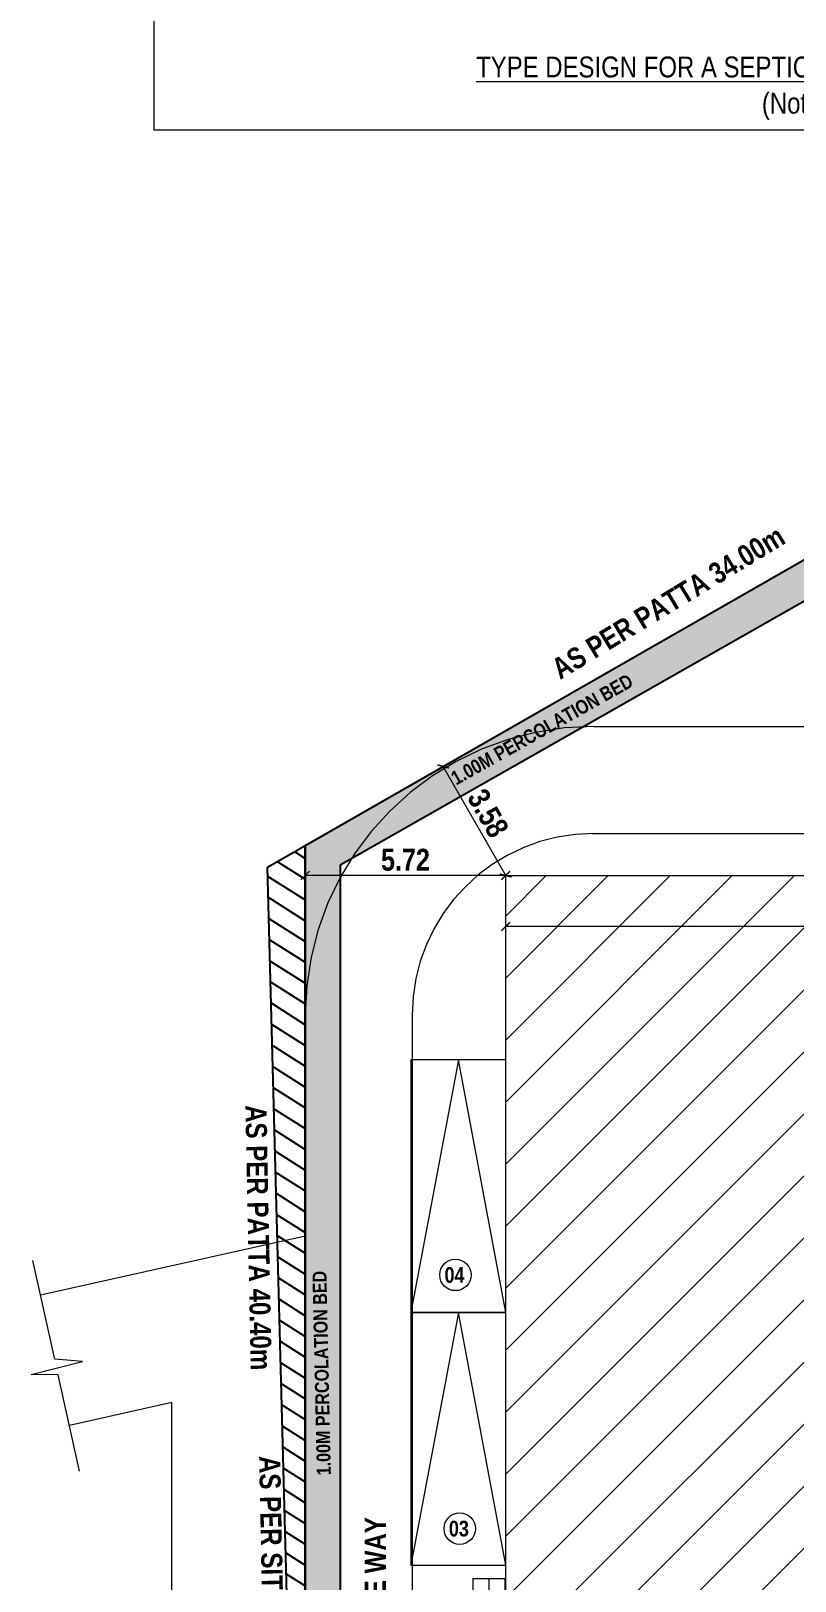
# Model space of a CAD drawing. Header units: metres. Extents: x -1560520 to -1560300, y 43639 to 43729.
# Drawn here: x -1560392.67 to -1560381.78, y 43664.53 to 43686.62 of the extents above; entities that cross this region are included whole.
import ezdxf
from ezdxf.enums import TextEntityAlignment as Align

# ---------------------------------------------------------------- set-up
doc = ezdxf.new("R2010")
doc.units = ezdxf.units.M
doc.header["$LTSCALE"] = 750
doc.header["$MEASUREMENT"] = 0
doc.header["$PDMODE"] = 35
doc.header["$PDSIZE"] = 50
doc.linetypes.add('( Hidden )', pattern=[0.375, 0.25, -0.125])
doc.layers.get('0').update_dxf_attribs({"lineweight": 5})
doc.layers.get('Defpoints').update_dxf_attribs({"lineweight": 0})
for name, color, linetype in [('BOUNDARY', 7, 'Continuous'), ('BOUNDRY', 6, 'Continuous'), ('CLIENT', 7, 'Continuous'), ('Cmda Text', 7, 'Continuous')]:
    doc.layers.add(name, color=color, linetype=linetype)
doc.layers.add('CAR', color=1, linetype='Continuous', lineweight=13)
doc.layers.add('hatch', color=250, linetype='Continuous', lineweight=5)
doc.styles.add('AP DIM', font='swisscb.ttf')
doc.styles.add('cmda', font='swisscb.ttf')
doc.styles.add('HANDWRITE', font='ARIALN.TTF')
doc.dimstyles.new('DURAI BUI', dxfattribs={"dimtxt": 0.25, "dimasz": 0.1, "dimexe": 0.18, "dimexo": 0.0625, "dimgap": 0.05, "dimtad": 1, "dimzin": 4, "dimdsep": 46, "dimtxsty": 'AP DIM', "dimblk": 'ARCHTICK', "dimcen": 0.09, "dimse1": 1, "dimse2": 1, "dimclrd": 8, "dimclre": 8, "dimclrt": 7, "dimadec": 0, "dimazin": 0, "dimtfac": 1, "dimtofl": 0, "dimtmove": 2, "dimatfit": 3, "dimfxl": 0, "dimtolj": 1, "dimtzin": 0, "dimarcsym": 0})

# ---------------------------------------------------------------- blocks, each defined once
blk = doc.blocks.new('A$C273075A3')
at = {"lineweight": -2, "ltscale": 4}
blk.add_lwpolyline([(-8.387252230160811, 467.5742801420835), (749.0870135274828, 467.5742801420835), (749.0870135274828, -4.229253364541364), (-8.387252230160811, -4.229253364541364)], close=True, dxfattribs=at)
at = {"style": 'HANDWRITE'}
for s, p in [('%%UTYPE DESIGN FOR A SEPTIC TANK 10,000 LITRES  CAPACITY', (161.1400865417599, 23.52375099163919)), ('(Not to Scale)', (311.5733227180281, 4.492229222471451))]:
    blk.add_text(s, height=11.00331377262277, dxfattribs=at).set_placement(p)
blk = doc.blocks.new('_ArchTick')
at = {"color": 0, "linetype": 'ByBlock', "const_width": 0.15}
blk.add_lwpolyline([(-0.5, -0.5), (0.5, 0.5)], dxfattribs=at)
blk = doc.blocks.new('*D195')
at = {"color": 8, "lineweight": -2}
blk.add_line((4.721716623542989, -18.59199048504114), (-22.71028383363682, -18.59199048504114), dxfattribs=at)
at = {"layer": 'Defpoints', "color": 0}
for p in [(-22.71028383363682, -17.13878402153796), (4.721716623542989, -17.13878402153796), (-22.71028383363682, -18.59199048504114)]:
    blk.add_point(p, dxfattribs=at)
at = {"color": 8, "lineweight": -2, "xscale": 0.25, "yscale": 0.25, "zscale": 0.25, "rotation": 180}
blk.add_blockref('_ArchTick', (-22.71028383363682, -18.59199048504114), dxfattribs=at)
at = {"color": 8, "lineweight": -2, "xscale": 0.25, "yscale": 0.25, "zscale": 0.25}
blk.add_blockref('_ArchTick', (4.721716623542989, -18.59199048504114), dxfattribs=at)
at = {"color": 7, "insert": (-8.994283605046913, -18.14657652400217), "char_height": 0.625, "attachment_point": 5, "style": 'AP DIM'}
blk.add_mtext('\\A1;27.43', dxfattribs=at)
blk = doc.blocks.new('*D200')
at = {"color": 8, "lineweight": -2}
blk.add_line((-22.71028383363696, -17.13878402153804), (-24.49183315378596, -14.02842770674177), dxfattribs=at)
at = {"layer": 'Defpoints', "color": 0}
for p in [(-24.49183315378582, -14.02842770674169), (-24.49183315378596, -14.02842770674177), (-22.71028383363682, -17.13878402153796)]:
    blk.add_point(p, dxfattribs=at)
at = {"color": 8, "lineweight": -2, "xscale": 0.25, "yscale": 0.25, "zscale": 0.25}
for p, rotation in [((-24.49183315378596, -14.02842770674177), 119.8032105888549), ((-22.71028383363696, -17.13878402153804), 299.8032105888548)]:
    blk.add_blockref('_ArchTick', p, dxfattribs=dict(at, rotation=rotation))
at = {"color": 7, "insert": (-23.21420388418122, -15.36202335176777), "char_height": 0.625, "attachment_point": 5, "rotation": 299.803210588855, "style": 'AP DIM'}
blk.add_mtext('\\A1;3.58', dxfattribs=at)
blk = doc.blocks.new('*D201')
at = {"color": 8, "lineweight": -2}
blk.add_line((-22.71028383363682, -17.13878402153796), (-28.42528383363697, -17.13878402153796), dxfattribs=at)
at = {"layer": 'Defpoints', "color": 0}
for p in [(-28.42528383363697, -17.13878402153796), (-28.42528383363697, -17.13878402153796), (-22.71028383363682, -17.13878402153796)]:
    blk.add_point(p, dxfattribs=at)
at = {"color": 8, "lineweight": -2, "xscale": 0.25, "yscale": 0.25, "zscale": 0.25, "rotation": 180}
blk.add_blockref('_ArchTick', (-28.42528383363697, -17.13878402153796), dxfattribs=at)
at = {"color": 8, "lineweight": -2, "xscale": 0.25, "yscale": 0.25, "zscale": 0.25}
blk.add_blockref('_ArchTick', (-22.71028383363682, -17.13878402153796), dxfattribs=at)
at = {"color": 7, "insert": (-25.5677838336369, -16.69296421634316), "char_height": 0.625, "attachment_point": 5, "style": 'AP DIM'}
blk.add_mtext('\\A1;5.72', dxfattribs=at)
blk = doc.blocks.new('A$C5BB5089D')
at = {"layer": 'CAR'}
for p, q in [((0, 7.200000000000045), (-1.349999999999965, 0)), ((1.350000000000022, 0), (0, 7.200000000000045))]:
    blk.add_line(p, q, dxfattribs=at)
blk.add_lwpolyline([(-1.349999999999965, 0), (1.350000000000022, 0), (1.350000000000022, 7.200000000000045), (-1.349999999999965, 7.200000000000045)], close=True, dxfattribs=at)
blk = doc.blocks.new('A$C3A441366')
at = {"layer": 'BOUNDARY'}
h = blk.add_hatch(dxfattribs=at)
h.set_pattern_fill('ANSI31', color=8, scale=3.999991999999997, angle=102.5581968054167)
h.set_pattern_definition([(147.5581968054167, (390.9502672608958, -197.3900615544833), (-0.2682208019670638, -0.4219675359469555), [])])
h.paths.add_polyline_path([(-28.42528383363697, -57.28253692975591), (-28.42528383363697, -16.28142886650994), (-29.50301952639188, -16.8987341191571)])
at = {"layer": 'BOUNDRY'}
h = blk.add_hatch(dxfattribs=at)
h.set_pattern_fill('HONEY', color=8, scale=2)
h.set_pattern_definition([(0, (-375.258777099391, -442.0379156229286), (0.375, 0.2165063509461096), [0.25, -0.5]), (120, (-375.258777099391, -442.0379156229286), (-0.3749999999999999, 0.2165063509461097), [0.2499999999999999, -0.5]), (59.99999999999999, (-375.258777099391, -442.0379156229286), (1e-16, 0.4330127018922196), [-0.5, 0.25])])
h.paths.add_polyline_path([(1.901968866456286, -6.165697652897503), (10.48462500302844, -23.71650969914674), (8.540829676585641, -41.80876401011254), (6.627398251737302, -59.62882161840048), (7.620569420120318, -59.73552592634793), (11.50972755773728, -23.53642763440143), (2.804267796627981, -5.734492474450348)])
h.paths.add_polyline_path([(-27.42528383363606, -16.84324760212485), (-2.923043799429876, -2.900310768876011), (-3.392747671999301, -1.939805739467485), (-28.42528383363697, -16.28142886650994), (-28.42528383357432, -56.29767001349886), (-27.42528383357433, -56.29767001349886)])
at = {"layer": 'hatch'}
h = blk.add_hatch(dxfattribs=at)
h.set_pattern_fill('ANSI31', color=256, scale=10)
h.set_pattern_definition([(45, (-13.17510187278844, -36.81263344363457), (-0.8838834764831842, 0.8838834764831844), [])])
h.paths.add_polyline_path([(-22.71028383363682, -17.13878402153796), (4.721716623542989, -17.13878402153796), (4.721716623542989, -54.01958402152696), (-22.71028383363682, -54.01958402152672)])
at = {"color": 255, "linetype": '( Hidden )', "ltscale": 5}
for p, q in [((-20.19606855523079, -12.89074016044424), (1.658679532020869, -12.89074016044424)), ((-20.24707151565372, -15.93874016044424), (1.928270058041333, -15.93874016044424)), ((-25.37728383363697, -21.12034016044436), (-25.37728383363697, -59.43091015631773))]:
    blk.add_line(p, q, dxfattribs=at)
at = {"color": 255}
for p, q in [((-28.42528383363697, -27.42278939121843), (-35.97019478906805, -29.10349790778446)), ((-32.22527623363681, -32.1624108270596), (-35.14395806688162, -32.81257799844946)), ((-32.22527623363658, -61.54539673736714), (-32.22527623363681, -32.1624108270596)), ((-23.65008383363011, -37.17938402153527), (-23.65008383363011, -39.12121402163029)), ((-23.65008383363011, -37.17938402153527), (-22.73568383363022, -37.17938402153527)), ((-23.19288383363028, -37.17938402153527), (-23.19288383363028, -39.12121402163029)), ((-22.73568383363022, -37.17938402153527), (-22.73568383363022, -39.12121402163029))]:
    blk.add_line(p, q, dxfattribs=at)
blk.add_lwpolyline([(-22.71028383363682, -17.13878402153796), (4.721716623542989, -17.13878402153796), (4.721716623542989, -54.01958402152696), (-22.71028383363682, -54.01958402152672)], close=True)
blk.add_lwpolyline([(-34.85423857501337, -34.1131650703021), (-35.46445547326334, -31.37382501495313), (-36.2400188855495, -31.35964350223753), (-34.77215226493559, -30.98834969050563), (-35.56458822752507, -30.92431654445977), (-36.1920495395575, -28.1075641566423)], dxfattribs=at)
at = {"color": 255, "linetype": '( Hidden )', "ltscale": 5}
for radius in [8.229599999999907, 5.181599999999999]:
    blk.add_arc((-20.19568383363685, -21.12034016044436), radius, 90, 180, dxfattribs=at)
at = {"layer": 'BOUNDARY', "color": 6}
blk.add_lwpolyline([(-28.42528383363697, -16.28142886650983), (0, 0), (11.50972755773728, -23.53642763440143), (7.56048785269786, -60.29474683938577), (-22.79780477674945, -61.24904786770116), (-28.42528383363697, -57.28253692975568)], close=True, dxfattribs=at)
at = {"layer": 'CAR'}
for centre in [(-24.14357185190278, -28.52480619334983), (-24.01976002516665, -35.75584924870395)]:
    blk.add_circle(centre, 0.447260869582208, dxfattribs=at)
at = {"layer": 'CLIENT', "color": 2, "ltscale": 2}
for p, q in [((-2.923043799429876, -2.900310768876011), (-27.42528383363606, -16.84324760212485)), ((-27.42528383363606, -16.84324760212485), (-27.42528383357433, -56.29767001349886))]:
    blk.add_line(p, q, dxfattribs=at)
at = {"layer": 'CLIENT', "color": 1}
blk.add_line((-28.42528383363697, -16.28142886650994), (-28.42528383357285, -57.28253692980093), dxfattribs=at)
at = {"layer": 'CLIENT', "color": 1, "flags": 128}
blk.add_lwpolyline([(-29.50301952639188, -16.8987341191571), (0, 0), (11.50972755773728, -23.53642763440143), (7.429088455998452, -61.51777236529802), (-22.2124927628529, -61.66160320229471), (-28.42528383363697, -57.28253692975477)], close=True, dxfattribs=at)
at = {"layer": 'CAR', "color": 1}
for p in [(-24.06028383363685, -29.59644909789904), (-24.06028383363685, -36.79644909789909)]:
    blk.add_blockref('A$C5BB5089D', p, dxfattribs=at)
at = {"layer": 'CLIENT', "color": 7, "linetype": 'ByBlock', "ltscale": 100, "char_height": 0.447260869582208, "attachment_point": 5, "style": 'AP DIM'}
for s, insert in [('\\A1;04', (-24.16875930355474, -28.52717585812775)), ('\\A1;03', (-24.04494747681861, -35.75821891348186))]:
    blk.add_mtext(s, dxfattribs=dict(at, insert=insert))
at = {"layer": 'Cmda Text', "style": 'cmda'}
for s, rotation, p in [('AS PER PATTA 34.00m', 31.21044517054258, (-17.92557733860292, -9.607487048646703)), ('AS PER PATTA 40.40m', 271.1609361903009, (-30.05411244960737, -27.46716380453563)), ('AS PER SITE 41.00m', 271.1609361903009, (-29.66946735532201, -37.08748552062855)), ('3.00M DRIVE WAY', 90, (-26.12586665395088, -38.42571033803256))]:
    blk.add_text(s, height=0.6, rotation=rotation, dxfattribs=at).set_placement(p, align=Align.CENTER)
for rotation, p in [(29.32672345620549, (-24.12091041745305, -14.57340035672769)), (91.25914324462823, (-27.6925952175493, -34.23055892898061))]:
    blk.add_text('1.00M PERCOLATION BED ', height=0.4, rotation=rotation, dxfattribs=at).set_placement(p)
at = {"color": 1}
for p1, p2, distance, picture, middle in [((-22.71028383363682, -17.13878402153796), (-24.49183315378582, -14.02842770674169), 1.6304383617777956e-13, '*D200', (-23.21420388418122, -15.36202335176777)), ((-22.71028383363682, -17.13878402153796), (-28.42528383363697, -17.13878402153796), 0, '*D201', (-25.5677838336369, -16.69296421634316)), ((4.721716623542989, -17.13878402153796), (-22.71028383363682, -17.13878402153796), 1.4532064635031823, '*D195', (-8.994283605046913, -18.14657652400217))]:
    dim = blk.add_aligned_dim(p1=p1, p2=p2, distance=distance, dimstyle='DURAI BUI', override={"dimscale": 2.5}, dxfattribs=at)
    dim.commit()
    dim.dimension.update_dxf_attribs({"geometry": picture, "text_midpoint": middle})

msp = doc.modelspace()

# ---------------------------------------------------------------- block references
at = {"xscale": 0.0270728025688002, "yscale": 0.0270728025688002, "zscale": 0.0270728025688002}
msp.add_blockref('A$C273075A3', (-1560390.690462825, 43685.32373735305), dxfattribs=at)
at = {"color": 255, "xscale": 0.5, "yscale": 0.5, "zscale": 0.5}
msp.add_blockref('A$C3A441366', (-1560374.550675539, 43683.15529431953), dxfattribs=at)

doc.saveas('drawing.dxf')
